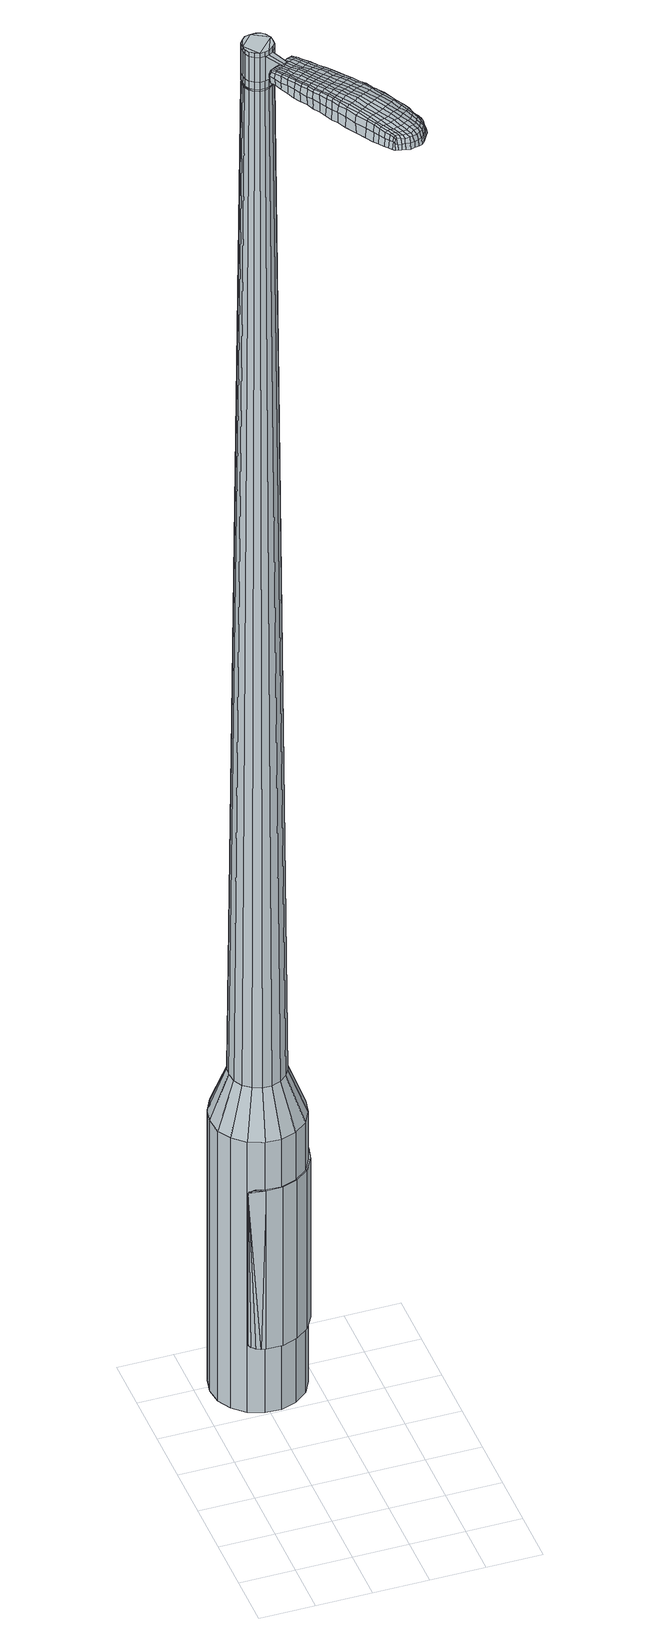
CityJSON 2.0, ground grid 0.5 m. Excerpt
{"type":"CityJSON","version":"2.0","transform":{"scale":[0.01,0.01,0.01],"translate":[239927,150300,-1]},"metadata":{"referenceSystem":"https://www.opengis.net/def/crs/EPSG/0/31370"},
"CityObjects":{
"object1":{"type":"GenericCityObject","attributes":{"cluster":804,"mean_distance_to_centroid":0.321,"new_centroid_x":239927.52,"new_centroid_y":150302.45,"mean_distance_to_camera":10.48,"H1":8.71,"H2":10.06,"Z_final":110.93,"cluster2":-1,"proj_x":239921.03,"proj_y":150306.02,"id_line":88918,"bearing_l":28.82,"distance":7.4,"orientation":"right","G_obj":298.82},"geometry":[{"type":"MultiSurface","lod":"2","boundaries":[[[0,1,2,3]],[[1,4,5,2]],[[4,6,7,5]],[[6,8,9,7]],[[8,10,11,9]],[[10,12,13,11]],[[12,14,15,13]],[[14,16,17,15]],[[16,18,19,17]],[[18,20,21,19]],[[20,22,23,21]],[[22,24,25,23]],[[24,26,27,25]],[[26,28,29,27]],[[28,30,31,29]],[[30,32,33,31]],[[32,34,35,33]],[[34,0,3,35]],[[36,37,38,39]],[[38,40,41,42]],[[41,43,42]],[[42,44,45,46]],[[45,47,46]],[[46,48,49,50]],[[49,51,50]],[[42,46,50,38]],[[50,52,39,38]],[[53,36,39]],[[2,5,7,35]],[[7,9,11,15]],[[11,13,15]],[[15,17,19,23]],[[19,21,23]],[[23,25,27,31]],[[27,29,31]],[[15,23,31,7]],[[31,33,35,7]],[[3,2,35]],[[1,0,54,55]],[[0,34,56,54]],[[34,32,57,56]],[[32,30,58,57]],[[30,28,59,58]],[[28,26,60,59]],[[26,24,61,60]],[[24,22,62,61]],[[22,20,63,62]],[[20,18,64,63]],[[18,16,65,64]],[[16,14,66,65]],[[14,12,67,66]],[[12,10,68,67]],[[10,8,69,68]],[[8,6,70,69]],[[6,4,71,70]],[[4,1,55,71]],[[55,54,72,73]],[[54,56,74,72]],[[56,57,75,74]],[[57,58,76,75]],[[58,59,77,76]],[[59,60,78,77]],[[60,61,79,78]],[[61,62,80,79]],[[62,63,81,80]],[[63,64,82,81]],[[64,65,83,82]],[[65,66,84,83]],[[66,67,85,84]],[[67,68,86,85]],[[68,69,87,86]],[[69,70,88,87]],[[70,71,89,88]],[[71,55,73,89]],[[90,91,92,73]],[[93,94,91,90]],[[95,96,94,93]],[[76,97,96,95]],[[98,99,97,76]],[[100,101,99,98]],[[102,103,101,100]],[[104,105,103,102]],[[81,106,105,104]],[[107,108,106,81]],[[83,109,108,107]],[[110,111,109,83]],[[85,112,111,110]],[[113,114,112,85]],[[115,116,114,113]],[[88,117,116,115]],[[89,118,117,88]],[[73,92,118,89]],[[119,120,121,122]],[[123,119,122,124]],[[125,123,124,126]],[[127,125,126,128]],[[129,127,128,130]],[[131,129,130,132]],[[133,131,132,134]],[[135,133,134,136]],[[137,135,136,138]],[[139,137,138,140]],[[141,139,140,142]],[[143,141,142,144]],[[145,143,144,146]],[[147,145,146,148]],[[149,147,148,150]],[[151,149,150,152]],[[72,90,73]],[[72,74,93,90]],[[74,75,95,93]],[[75,76,95]],[[77,98,76]],[[77,78,100,98]],[[78,79,102,100]],[[79,80,104,102]],[[80,81,104]],[[82,107,81]],[[82,83,107]],[[84,110,83]],[[84,85,110]],[[86,113,85]],[[86,87,115,113]],[[87,88,115]],[[153,92,91]],[[154,116,117]],[[154,155,114,116]],[[155,112,114]],[[156,111,112]],[[156,109,111]],[[157,108,109]],[[157,106,108]],[[158,105,106]],[[158,159,103,105]],[[159,160,101,103]],[[160,161,99,101]],[[161,97,99]],[[162,96,97]],[[162,163,94,96]],[[163,153,91,94]],[[39,52,151,164]],[[92,153,165,152]],[[53,39,164,120]],[[153,163,121,165]],[[36,53,120,119]],[[163,162,122,121]],[[37,36,119,123]],[[162,97,124,122]],[[38,37,123,125]],[[97,161,126,124]],[[40,38,125,127]],[[161,160,128,126]],[[41,40,127,129]],[[160,159,130,128]],[[43,41,129,131]],[[159,158,132,130]],[[42,43,131,133]],[[158,106,134,132]],[[44,42,133,135]],[[106,157,136,134]],[[45,44,135,137]],[[157,109,138,136]],[[47,45,137,139]],[[109,156,140,138]],[[46,47,139,141]],[[156,112,142,140]],[[48,46,141,143]],[[112,155,144,142]],[[49,48,143,145]],[[155,154,146,144]],[[51,49,145,147]],[[154,117,148,146]],[[50,51,147,149]],[[117,118,150,148]],[[52,50,149,151]],[[118,92,152,150]],[[151,152,166,167]],[[152,165,168,166]],[[165,121,169,168]],[[121,120,170,169]],[[120,164,171,170]],[[164,151,167,171]],[[172,173,174,175]],[[176,172,175,177]],[[172,176,178,179]],[[173,172,179,180]],[[181,182,183,184]],[[185,181,184,186]],[[181,185,187,188]],[[182,181,188,189]],[[190,191,192,193]],[[194,190,193,195]],[[190,194,196,197]],[[191,190,197,198]],[[199,200,201,202]],[[203,199,202,204]],[[199,203,205,206]],[[200,199,206,207]],[[208,209,210,211]],[[212,208,211,213]],[[208,212,214,215]],[[209,208,215,216]],[[217,218,219,220]],[[221,217,220,222]],[[217,221,223,224]],[[218,217,224,225]],[[226,227,228,229]],[[218,226,229,219]],[[226,218,225,230]],[[227,226,230,231]],[[232,233,234,235]],[[227,232,235,228]],[[232,227,231,236]],[[233,232,236,237]],[[238,176,177,239]],[[233,238,239,234]],[[238,233,237,240]],[[176,238,240,178]],[[241,242,243,244]],[[245,241,244,246]],[[241,245,247,248]],[[242,241,248,249]],[[250,251,252,253]],[[242,250,253,243]],[[250,242,249,254]],[[251,250,254,255]],[[256,257,258,259]],[[251,256,259,252]],[[256,251,255,260]],[[257,256,260,261]],[[262,263,264,265]],[[257,262,265,258]],[[262,257,261,266]],[[263,262,266,267]],[[268,173,180,269]],[[263,268,269,264]],[[268,263,267,270]],[[173,268,270,174]],[[271,272,273,274]],[[275,271,274,276]],[[271,275,277,278]],[[272,271,278,279]],[[280,281,282,283]],[[272,280,283,273]],[[280,272,279,284]],[[281,280,284,285]],[[286,287,288,289]],[[281,286,289,282]],[[286,281,285,290]],[[287,286,290,291]],[[292,185,186,293]],[[287,292,293,288]],[[292,287,291,294]],[[185,292,294,187]],[[295,296,297,298]],[[299,295,298,300]],[[295,299,301,302]],[[296,295,302,303]],[[304,305,306,307]],[[296,304,307,297]],[[304,296,303,308]],[[305,304,308,309]],[[310,311,312,313]],[[305,310,313,306]],[[310,305,309,314]],[[311,310,314,315]],[[316,317,318,319]],[[311,316,319,312]],[[316,311,315,320]],[[317,316,320,321]],[[322,182,189,323]],[[317,322,323,318]],[[322,317,321,324]],[[182,322,324,183]],[[325,211,210,326]],[[327,325,326,328]],[[325,327,329,330]],[[211,325,330,213]],[[331,327,328,332]],[[333,331,332,334]],[[331,333,335,336]],[[327,331,336,329]],[[337,333,334,338]],[[339,337,338,340]],[[337,339,341,342]],[[333,337,342,335]],[[343,339,340,344]],[[345,343,344,346]],[[343,345,347,348]],[[339,343,348,341]],[[349,345,346,350]],[[200,349,350,201]],[[349,200,207,351]],[[345,349,351,347]],[[352,353,198,197]],[[354,352,197,196]],[[352,354,355,356]],[[353,352,356,357]],[[358,359,357,356]],[[360,358,356,355]],[[358,360,361,362]],[[359,358,362,363]],[[364,365,363,362]],[[366,364,362,361]],[[364,366,367,368]],[[365,364,368,369]],[[370,371,369,368]],[[372,370,368,367]],[[370,372,205,203]],[[371,370,203,204]],[[373,374,375,376]],[[275,373,376,277]],[[373,275,276,377]],[[374,373,377,378]],[[379,194,195,380]],[[374,379,380,375]],[[379,374,378,381]],[[194,379,381,196]],[[382,383,384,385]],[[221,382,385,223]],[[382,221,222,386]],[[383,382,386,387]],[[388,389,390,391]],[[383,388,391,384]],[[388,383,387,392]],[[389,388,392,393]],[[394,191,198,395]],[[389,394,395,390]],[[394,389,393,396]],[[191,394,396,192]],[[397,398,399,400]],[[179,397,400,180]],[[397,179,178,401]],[[398,397,401,402]],[[403,404,405,406]],[[398,403,406,399]],[[403,398,402,407]],[[404,403,407,408]],[[409,202,201,410]],[[404,409,410,405]],[[409,404,408,411]],[[202,409,411,204]],[[412,413,414,415]],[[184,412,415,186]],[[412,184,183,416]],[[413,412,416,417]],[[418,206,205,419]],[[413,418,419,414]],[[418,413,417,420]],[[206,418,420,207]],[[421,422,423,424]],[[299,421,424,301]],[[421,299,300,425]],[[422,421,425,426]],[[427,212,213,428]],[[422,427,428,423]],[[427,422,426,429]],[[212,427,429,214]],[[430,431,432,433]],[[245,430,433,247]],[[430,245,246,434]],[[431,430,434,435]],[[436,437,438,439]],[[431,436,439,432]],[[436,431,435,440]],[[437,436,440,441]],[[442,209,216,443]],[[437,442,443,438]],[[442,437,441,444]],[[209,442,444,210]],[[445,446,435,434]],[[244,445,434,246]],[[445,244,243,447]],[[446,445,447,448]],[[449,450,441,440]],[[446,449,440,435]],[[449,446,448,451]],[[450,449,451,452]],[[453,326,210,444]],[[450,453,444,441]],[[453,450,452,454]],[[326,453,454,328]],[[455,456,457,458]],[[302,455,458,303]],[[455,302,301,424]],[[456,455,424,423]],[[459,330,329,460]],[[456,459,460,457]],[[459,456,423,428]],[[330,459,428,213]],[[461,462,448,447]],[[253,461,447,243]],[[461,253,252,463]],[[462,461,463,464]],[[465,466,452,451]],[[462,465,451,448]],[[465,462,464,467]],[[466,465,467,468]],[[469,332,328,454]],[[466,469,454,452]],[[469,466,468,470]],[[332,469,470,334]],[[471,472,473,474]],[[308,471,474,309]],[[471,308,303,458]],[[472,471,458,457]],[[475,336,335,476]],[[472,475,476,473]],[[475,472,457,460]],[[336,475,460,329]],[[477,478,464,463]],[[259,477,463,252]],[[477,259,258,479]],[[478,477,479,480]],[[481,482,468,467]],[[478,481,467,464]],[[481,478,480,483]],[[482,481,483,484]],[[485,338,334,470]],[[482,485,470,468]],[[485,482,484,486]],[[338,485,486,340]],[[487,488,489,490]],[[314,487,490,315]],[[487,314,309,474]],[[488,487,474,473]],[[491,342,341,492]],[[488,491,492,489]],[[491,488,473,476]],[[342,491,476,335]],[[493,494,480,479]],[[265,493,479,258]],[[493,265,264,495]],[[494,493,495,496]],[[497,498,484,483]],[[494,497,483,480]],[[497,494,496,499]],[[498,497,499,500]],[[501,344,340,486]],[[498,501,486,484]],[[501,498,500,502]],[[344,501,502,346]],[[503,504,505,506]],[[320,503,506,321]],[[503,320,315,490]],[[504,503,490,489]],[[507,348,347,508]],[[504,507,508,505]],[[507,504,489,492]],[[348,507,492,341]],[[509,510,496,495]],[[269,509,495,264]],[[509,269,180,400]],[[510,509,400,399]],[[511,512,500,499]],[[510,511,499,496]],[[511,510,399,406]],[[512,511,406,405]],[[513,350,346,502]],[[512,513,502,500]],[[513,512,405,410]],[[350,513,410,201]],[[514,515,417,416]],[[324,514,416,183]],[[514,324,321,506]],[[515,514,506,505]],[[516,351,207,420]],[[515,516,420,417]],[[516,515,505,508]],[[351,516,508,347]],[[517,518,378,377]],[[274,517,377,276]],[[517,274,273,519]],[[518,517,519,520]],[[521,354,196,381]],[[518,521,381,378]],[[521,518,520,522]],[[354,521,522,355]],[[523,524,525,526]],[[224,523,526,225]],[[523,224,223,385]],[[524,523,385,384]],[[527,528,529,530]],[[524,527,530,525]],[[527,524,384,391]],[[528,527,391,390]],[[531,353,357,532]],[[528,531,532,529]],[[531,528,390,395]],[[353,531,395,198]],[[533,534,520,519]],[[283,533,519,273]],[[533,283,282,535]],[[534,533,535,536]],[[537,360,355,522]],[[534,537,522,520]],[[537,534,536,538]],[[360,537,538,361]],[[539,540,541,542]],[[230,539,542,231]],[[539,230,225,526]],[[540,539,526,525]],[[543,544,545,546]],[[540,543,546,541]],[[543,540,525,530]],[[544,543,530,529]],[[547,359,363,548]],[[544,547,548,545]],[[547,544,529,532]],[[359,547,532,357]],[[549,550,536,535]],[[289,549,535,282]],[[549,289,288,551]],[[550,549,551,552]],[[553,366,361,538]],[[550,553,538,536]],[[553,550,552,554]],[[366,553,554,367]],[[555,556,557,558]],[[236,555,558,237]],[[555,236,231,542]],[[556,555,542,541]],[[559,560,561,562]],[[556,559,562,557]],[[559,556,541,546]],[[560,559,546,545]],[[563,365,369,564]],[[560,563,564,561]],[[563,560,545,548]],[[365,563,548,363]],[[565,566,552,551]],[[293,565,551,288]],[[565,293,186,415]],[[566,565,415,414]],[[567,372,367,554]],[[566,567,554,552]],[[567,566,414,419]],[[372,567,419,205]],[[568,569,402,401]],[[240,568,401,178]],[[568,240,237,558]],[[569,568,558,557]],[[570,571,408,407]],[[569,570,407,402]],[[570,569,557,562]],[[571,570,562,561]],[[572,371,204,411]],[[571,572,411,408]],[[572,571,561,564]],[[371,572,564,369]],[[573,574,575,576]],[[576,575,577,578]],[[579,577,575,580]],[[580,575,574,581]],[[582,583,584,585]],[[585,584,586,587]],[[588,586,584,589]],[[589,584,583,590]],[[591,592,593,594]],[[594,593,595,596]],[[597,595,593,598]],[[598,593,592,599]],[[600,601,602,603]],[[603,602,604,605]],[[606,604,602,607]],[[607,602,601,608]],[[609,610,611,612]],[[612,611,613,614]],[[615,613,611,616]],[[616,611,610,617]],[[618,619,620,621]],[[621,620,622,623]],[[624,622,620,625]],[[625,620,619,626]],[[627,628,629,630]],[[630,629,619,618]],[[626,619,629,631]],[[631,629,628,632]],[[633,634,635,636]],[[636,635,628,627]],[[632,628,635,637]],[[637,635,634,638]],[[578,577,639,640]],[[640,639,634,633]],[[638,634,639,641]],[[641,639,577,579]],[[642,643,644,645]],[[645,644,646,647]],[[648,646,644,649]],[[649,644,643,650]],[[651,652,653,654]],[[654,653,643,642]],[[650,643,653,655]],[[655,653,652,656]],[[657,658,659,660]],[[660,659,652,651]],[[656,652,659,661]],[[661,659,658,662]],[[663,664,665,666]],[[666,665,658,657]],[[662,658,665,667]],[[667,665,664,668]],[[581,574,669,670]],[[670,669,664,663]],[[668,664,669,671]],[[671,669,574,573]],[[672,673,674,675]],[[675,674,676,677]],[[678,676,674,679]],[[679,674,673,680]],[[681,682,683,684]],[[684,683,673,672]],[[680,673,683,685]],[[685,683,682,686]],[[687,688,689,690]],[[690,689,682,681]],[[686,682,689,691]],[[691,689,688,692]],[[587,586,693,694]],[[694,693,688,687]],[[692,688,693,695]],[[695,693,586,588]],[[696,697,698,699]],[[699,698,700,701]],[[702,700,698,703]],[[703,698,697,704]],[[705,706,707,708]],[[708,707,697,696]],[[704,697,707,709]],[[709,707,706,710]],[[711,712,713,714]],[[714,713,706,705]],[[710,706,713,715]],[[715,713,712,716]],[[717,718,719,720]],[[720,719,712,711]],[[716,712,719,721]],[[721,719,718,722]],[[590,583,723,724]],[[724,723,718,717]],[[722,718,723,725]],[[725,723,583,582]],[[609,612,726,727]],[[727,726,728,729]],[[730,728,726,731]],[[731,726,612,614]],[[729,728,732,733]],[[733,732,734,735]],[[736,734,732,737]],[[737,732,728,730]],[[735,734,738,739]],[[739,738,740,741]],[[742,740,738,743]],[[743,738,734,736]],[[741,740,744,745]],[[745,744,746,747]],[[748,746,744,749]],[[749,744,740,742]],[[747,746,750,751]],[[751,750,601,600]],[[608,601,750,752]],[[752,750,746,748]],[[599,753,754,598]],[[598,754,755,597]],[[756,755,754,757]],[[757,754,753,758]],[[758,759,760,757]],[[757,760,761,756]],[[762,761,760,763]],[[763,760,759,764]],[[764,765,766,763]],[[763,766,767,762]],[[768,767,766,769]],[[769,766,765,770]],[[770,771,772,769]],[[769,772,773,768]],[[606,773,772,604]],[[604,772,771,605]],[[774,775,776,777]],[[777,776,676,678]],[[677,676,776,778]],[[778,776,775,779]],[[596,595,780,781]],[[781,780,775,774]],[[779,775,780,782]],[[782,780,595,597]],[[783,784,785,786]],[[786,785,622,624]],[[623,622,785,787]],[[787,785,784,788]],[[789,790,791,792]],[[792,791,784,783]],[[788,784,791,793]],[[793,791,790,794]],[[599,592,795,796]],[[796,795,790,789]],[[794,790,795,797]],[[797,795,592,591]],[[798,799,800,801]],[[801,800,580,581]],[[579,580,800,802]],[[802,800,799,803]],[[804,805,806,807]],[[807,806,799,798]],[[803,799,806,808]],[[808,806,805,809]],[[600,603,810,811]],[[811,810,805,804]],[[809,805,810,812]],[[812,810,603,605]],[[813,814,815,816]],[[816,815,585,587]],[[582,585,815,817]],[[817,815,814,818]],[[606,607,819,820]],[[820,819,814,813]],[[818,814,819,821]],[[821,819,607,608]],[[822,823,700,824]],[[824,700,702]],[[701,700,825]],[[825,700,823,826]],[[614,613,827,828]],[[828,827,823,822]],[[826,823,827,829]],[[829,827,613,615]],[[830,646,831]],[[831,646,648]],[[647,646,832]],[[832,646,830,833]],[[834,835,836,837]],[[837,836,830,831]],[[833,830,836,838]],[[838,836,835,839]],[[617,610,840,841]],[[841,840,835,834]],[[839,835,840,842]],[[842,840,610,609]],[[833,843,844,832]],[[832,844,645,647]],[[642,645,844,845]],[[845,844,843,846]],[[839,847,848,838]],[[838,848,843,833]],[[846,843,848,849]],[[849,848,847,850]],[[609,727,851,842]],[[842,851,847,839]],[[850,847,851,852]],[[852,851,727,729]],[[853,854,855]],[[855,854,703,704]],[[702,703,854,824]],[[824,854,853,822]],[[730,731,856,857]],[[857,856,853,855]],[[822,853,856,828]],[[828,856,731,614]],[[846,858,845]],[[845,858,654,642]],[[651,654,858,859]],[[859,858,860]],[[850,861,862,849]],[[849,862,858,846]],[[860,858,862,863]],[[863,862,861,864]],[[729,733,865,852]],[[852,865,861,850]],[[864,861,865,866]],[[866,865,733,735]],[[867,868,869,870]],[[870,869,709,710]],[[704,709,869,855]],[[869,868,855]],[[736,737,871,872]],[[872,871,868,867]],[[855,868,871,857]],[[857,871,737,730]],[[860,873,874,859]],[[859,874,660,651]],[[657,660,874,875]],[[875,874,873,876]],[[864,877,878,863]],[[863,878,873,860]],[[876,873,878,879]],[[879,878,877,880]],[[735,739,881,866]],[[866,881,877,864]],[[880,877,881,882]],[[882,881,739,741]],[[883,884,885,886]],[[886,885,715,716]],[[710,715,885,870]],[[870,885,884,867]],[[742,743,887,888]],[[888,887,884,883]],[[867,884,887,872]],[[872,887,743,736]],[[876,889,890,875]],[[875,890,666,657]],[[663,666,890,891]],[[891,890,889,892]],[[880,893,894,879]],[[879,894,889,876]],[[892,889,894,895]],[[895,894,893,896]],[[741,745,897,882]],[[882,897,893,880]],[[896,893,897,898]],[[898,897,745,747]],[[899,900,901,902]],[[902,901,721,722]],[[716,721,901,886]],[[886,901,900,883]],[[748,749,903,904]],[[904,903,900,899]],[[883,900,903,888]],[[888,903,749,742]],[[892,905,906,891]],[[891,906,670,663]],[[581,670,906,801]],[[801,906,905,798]],[[896,907,908,895]],[[895,908,905,892]],[[798,905,908,807]],[[807,908,907,804]],[[747,751,909,898]],[[898,909,907,896]],[[804,907,909,811]],[[811,909,751,600]],[[818,910,911,817]],[[817,911,725,582]],[[722,725,911,902]],[[902,911,910,899]],[[608,752,912,821]],[[821,912,910,818]],[[899,910,912,904]],[[904,912,752,748]],[[779,913,914,778]],[[778,914,675,677]],[[672,675,914,915]],[[915,914,913,916]],[[597,755,917,782]],[[782,917,913,779]],[[916,913,917,918]],[[918,917,755,756]],[[919,920,921,922]],[[922,921,625,626]],[[624,625,921,786]],[[786,921,920,783]],[[923,924,925,926]],[[926,925,920,919]],[[783,920,925,792]],[[792,925,924,789]],[[758,753,927,928]],[[928,927,924,923]],[[789,924,927,796]],[[796,927,753,599]],[[916,929,930,915]],[[915,930,684,672]],[[681,684,930,931]],[[931,930,929,932]],[[756,761,933,918]],[[918,933,929,916]],[[932,929,933,934]],[[934,933,761,762]],[[935,936,937,938]],[[938,937,631,632]],[[626,631,937,922]],[[922,937,936,919]],[[939,940,941,942]],[[942,941,936,935]],[[919,936,941,926]],[[926,941,940,923]],[[764,759,943,944]],[[944,943,940,939]],[[923,940,943,928]],[[928,943,759,758]],[[932,945,946,931]],[[931,946,690,681]],[[687,690,946,947]],[[947,946,945,948]],[[762,767,949,934]],[[934,949,945,932]],[[948,945,949,950]],[[950,949,767,768]],[[951,952,953,954]],[[954,953,637,638]],[[632,637,953,938]],[[938,953,952,935]],[[955,956,957,958]],[[958,957,952,951]],[[935,952,957,942]],[[942,957,956,939]],[[770,765,959,960]],[[960,959,956,955]],[[939,956,959,944]],[[944,959,765,764]],[[948,961,962,947]],[[947,962,694,687]],[[587,694,962,816]],[[816,962,961,813]],[[768,773,963,950]],[[950,963,961,948]],[[813,961,963,820]],[[820,963,773,606]],[[803,964,965,802]],[[802,965,641,579]],[[638,641,965,954]],[[954,965,964,951]],[[809,966,967,808]],[[808,967,964,803]],[[951,964,967,958]],[[958,967,966,955]],[[605,771,968,812]],[[812,968,966,809]],[[955,966,968,960]],[[960,968,771,770]],[[573,576,175,174]],[[576,578,177,175]],[[588,589,188,187]],[[589,590,189,188]],[[591,594,193,192]],[[594,596,195,193]],[[615,616,215,214]],[[616,617,216,215]],[[618,621,220,219]],[[621,623,222,220]],[[627,630,229,228]],[[630,618,219,229]],[[633,636,235,234]],[[636,627,228,235]],[[578,640,239,177]],[[640,633,234,239]],[[648,649,248,247]],[[649,650,249,248]],[[650,655,254,249]],[[655,656,255,254]],[[656,661,260,255]],[[661,662,261,260]],[[662,667,266,261]],[[667,668,267,266]],[[668,671,270,267]],[[671,573,174,270]],[[678,679,278,277]],[[679,680,279,278]],[[680,685,284,279]],[[685,686,285,284]],[[686,691,290,285]],[[691,692,291,290]],[[692,695,294,291]],[[695,588,187,294]],[[696,699,298,297]],[[699,701,300,298]],[[705,708,307,306]],[[708,696,297,307]],[[711,714,313,312]],[[714,705,306,313]],[[717,720,319,318]],[[720,711,312,319]],[[590,724,323,189]],[[724,717,318,323]],[[774,777,376,375]],[[777,678,277,376]],[[596,781,380,195]],[[781,774,375,380]],[[623,787,386,222]],[[787,788,387,386]],[[788,793,392,387]],[[793,794,393,392]],[[794,797,396,393]],[[797,591,192,396]],[[701,825,425,300]],[[825,826,426,425]],[[826,829,429,426]],[[829,615,214,429]],[[831,433,432]],[[831,648,247,433]],[[834,837,439,438]],[[837,831,432,439]],[[617,841,443,216]],[[841,834,438,443]],[[969,970,971,972]],[[973,974,972,971]],[[975,976,977,978]],[[979,980,981,982]],[[970,983,984,971]],[[985,973,971,984]],[[986,975,978,987]],[[988,989,980,979]],[[983,990,991,984]],[[991,992,985,984]],[[993,986,987,994]],[[995,989,988,996]],[[990,997,998,991]],[[998,999,992,991]],[[1000,993,994,1001]],[[1002,995,996,1003]],[[1004,1005,1006,1007]],[[1008,1009,1005,1004]],[[1008,1010,1011,1009]],[[1010,1012,1013,1011]],[[1014,1015,1016,1017]],[[1018,1019,1015,1014]],[[1020,1021,1019,1018]],[[1022,1023,1021,1020]],[[1017,1006,1005,1014]],[[1014,1005,1009,1018]],[[1009,1011,1020,1018]],[[1011,1013,1022,1020]],[[978,977,974,973]],[[987,978,973,985]],[[992,994,987,985]],[[999,1001,994,992]],[[979,982,976,975]],[[988,979,975,986]],[[996,988,986,993]],[[1003,996,993,1000]],[[980,1004,1007,981]],[[989,1008,1004,980]],[[1010,1008,989,995]],[[1012,1010,995,1002]],[[1024,1025,1026,1027]],[[1026,1028,1029,1030]],[[1026,1030,1031,1032]],[[1026,1032,1027]],[[1033,1024,1027,1034]],[[1035,1034,1027,1036]],[[1037,1036,1027]],[[1038,1026,1025,1039]],[[1040,1038,1039,1041]],[[1042,1040,1041,1043]],[[1044,1042,1043,1045]],[[1046,1044,1045,1047]],[[1047,1048,1049,1050]],[[1047,1050,1051,1052]],[[1047,1052,1053,1054]],[[1053,1055,1056,1057]],[[1053,1057,1058,1059]],[[1053,1059,1054]],[[1047,1054,1046]],[[1060,1061,1025,1024]],[[1062,1063,1028,1026]],[[1064,1065,1037,1027]],[[1061,1066,1039,1025]],[[1067,1062,1026,1038]],[[1066,1068,1041,1039]],[[1069,1067,1038,1040]],[[1068,1070,1043,1041]],[[1071,1069,1040,1042]],[[1070,1072,1045,1043]],[[1073,1071,1042,1044]],[[1072,1074,1047,1045]],[[1075,1073,1044,1046]],[[1074,1076,1048,1047]],[[1077,1078,1055,1053]],[[1079,1075,1046,1054]],[[1049,1048,1076,1080]],[[1050,1049,1080,1081]],[[1051,1050,1081,1082]],[[1052,1051,1082,1083]],[[1053,1052,1083,1077]],[[1084,1060,1024,1033]],[[1085,1084,1033,1034]],[[1086,1085,1034,1035]],[[1087,1086,1035,1036]],[[1065,1087,1036,1037]],[[1029,1028,1063,1088]],[[1056,1055,1078,1089]],[[1030,1029,1088,1090]],[[1031,1030,1090,1091]],[[1032,1031,1091,1092]],[[1027,1032,1092,1064]],[[1057,1056,1089,1093]],[[1058,1057,1093,1094]],[[1059,1058,1094,1095]],[[1054,1059,1095,1079]]]}]}
},
"vertices":[
[74,207,384],[60,202,384],[60,202,96],[74,207,96],[46,203,384],[46,203,96],[32,208,384],[32,208,96],[21,218,384],[21,218,96],[14,230,384],[14,230,96],[12,245,384],[12,245,96],[15,259,384],[15,259,96],[22,272,384],[22,272,96],[34,281,384],[34,281,96],[47,286,384],[47,286,96],[62,286,384],[62,286,96],[76,280,384],[76,280,96],[87,271,384],[87,271,96],[94,258,384],[94,258,96],[96,243,384],[96,243,96],[93,229,384],[93,229,96],[86,216,384],[86,216,96],[67,239,1524],[67,244,1524],[67,248,1524],[60,232,1524],[64,253,1524],[61,256,1524],[52,257,1524],[57,257,1524],[47,256,1524],[44,253,1524],[41,244,1524],[41,249,1524],[41,240,1524],[43,236,1524],[51,231,1524],[47,233,1524],[56,231,1524],[64,235,1524],[66,222,429],[58,219,429],[73,228,429],[77,235,429],[79,244,429],[78,252,429],[74,260,429],[67,266,429],[59,269,429],[50,269,429],[42,266,429],[35,261,429],[30,253,429],[29,245,429],[30,236,429],[34,228,429],[41,223,429],[49,219,429],[60,232,1483],[56,231,1483],[64,235,1483],[67,239,1483],[67,244,1483],[67,248,1483],[64,253,1483],[61,256,1483],[57,257,1483],[52,257,1483],[47,256,1483],[44,253,1483],[41,249,1483],[41,244,1483],[41,240,1483],[43,236,1483],[47,233,1483],[51,231,1483],[60,233,1483],[60,233,1485],[56,231,1485],[64,236,1483],[64,236,1485],[66,239,1483],[66,239,1485],[67,244,1485],[66,248,1483],[66,248,1485],[64,252,1483],[64,252,1485],[61,255,1483],[61,255,1485],[56,257,1483],[56,257,1485],[52,257,1485],[48,255,1483],[48,255,1485],[44,253,1485],[42,249,1483],[42,249,1485],[41,244,1485],[42,240,1483],[42,240,1485],[44,236,1483],[44,236,1485],[47,233,1485],[51,231,1485],[67,239,1519],[64,235,1519],[64,235,1493],[67,239,1493],[67,244,1519],[67,244,1493],[67,248,1519],[67,248,1493],[64,253,1519],[64,253,1493],[61,256,1519],[61,256,1493],[57,257,1519],[57,257,1493],[52,257,1519],[52,257,1493],[47,256,1519],[47,256,1493],[44,253,1519],[44,253,1493],[41,249,1519],[41,249,1493],[41,244,1519],[41,244,1493],[41,240,1519],[41,240,1493],[43,236,1519],[43,236,1493],[47,233,1519],[47,233,1493],[51,231,1519],[51,231,1493],[56,231,1519],[56,231,1493],[60,232,1485],[43,236,1485],[41,240,1485],[41,249,1485],[47,256,1485],[57,257,1485],[61,256,1485],[64,253,1485],[67,248,1485],[67,239,1485],[64,235,1485],[60,232,1519],[60,232,1493],[67,214,1513],[67,214,1518],[69,216,1513],[72,218,1513],[72,218,1518],[69,216,1518],[88,142,1519],[85,148,1518],[84,146,1509],[87,140,1510],[92,134,1519],[91,132,1510],[93,136,1526],[89,143,1525],[86,150,1525],[122,160,1519],[118,166,1518],[116,166,1525],[120,160,1525],[126,153,1519],[125,153,1526],[128,152,1510],[124,160,1510],[120,166,1509],[142,87,1519],[139,86,1519],[139,85,1513],[142,86,1513],[145,90,1519],[145,89,1513],[144,91,1524],[141,89,1524],[138,87,1524],[106,152,1530],[103,159,1529],[100,157,1529],[103,151,1530],[111,144,1531],[108,142,1531],[114,146,1530],[109,154,1530],[106,160,1529],[67,223,1512],[65,221,1512],[65,220,1517],[68,222,1517],[70,224,1512],[70,223,1517],[70,224,1506],[68,222,1506],[65,221,1506],[118,90,1519],[116,93,1519],[115,92,1512],[117,89,1512],[119,89,1518],[119,87,1512],[120,90,1522],[119,91,1523],[117,94,1524],[113,97,1519],[110,102,1519],[109,100,1512],[112,95,1512],[114,98,1524],[111,103,1525],[107,107,1519],[103,114,1519],[102,112,1511],[106,105,1511],[108,108,1526],[104,115,1526],[97,124,1519],[97,122,1510],[98,125,1526],[56,208,1513],[59,201,1513],[60,203,1518],[57,209,1517],[54,214,1512],[55,213,1516],[54,212,1506],[56,207,1507],[59,200,1507],[63,195,1514],[66,188,1515],[67,189,1520],[63,196,1519],[62,193,1507],[65,186,1507],[69,181,1515],[72,174,1516],[73,176,1522],[70,182,1521],[68,179,1508],[72,173,1508],[75,168,1517],[79,161,1517],[79,163,1524],[76,169,1523],[75,166,1508],[78,159,1509],[82,154,1518],[83,156,1524],[81,153,1509],[149,107,1519],[148,110,1519],[147,110,1524],[148,107,1523],[150,105,1518],[149,105,1522],[152,104,1512],[151,107,1512],[150,110,1512],[146,115,1519],[144,120,1519],[143,120,1525],[145,114,1524],[148,114,1512],[146,119,1512],[141,125,1519],[138,132,1519],[136,132,1526],[140,125,1526],[143,125,1511],[140,132,1511],[132,142,1519],[130,142,1526],[134,142,1510],[83,223,1513],[87,216,1513],[88,216,1507],[84,222,1507],[80,227,1512],[81,227,1506],[79,226,1516],[82,223,1517],[85,216,1518],[91,210,1514],[95,204,1515],[97,203,1507],[92,210,1507],[89,210,1519],[93,204,1520],[99,197,1515],[103,191,1516],[105,191,1508],[101,197,1508],[97,197,1521],[101,191,1522],[107,185,1517],[111,178,1517],[113,178,1509],[109,184,1508],[105,185,1523],[109,179,1524],[114,172,1518],[116,172,1509],[113,172,1524],[70,217,1519],[68,216,1519],[74,210,1520],[71,209,1520],[76,212,1520],[73,218,1519],[77,204,1522],[75,203,1522],[81,197,1523],[79,196,1523],[84,199,1523],[80,205,1521],[85,191,1524],[82,190,1524],[88,184,1525],[86,183,1525],[91,186,1525],[87,192,1524],[92,178,1526],[89,176,1526],[95,171,1527],[93,170,1527],[98,173,1527],[95,180,1526],[99,165,1528],[96,164,1528],[102,167,1528],[140,91,1527],[136,90,1527],[143,94,1526],[141,98,1527],[138,95,1528],[134,94,1528],[135,101,1529],[131,99,1529],[138,103,1528],[134,110,1530],[131,107,1530],[128,105,1530],[127,114,1531],[124,112,1531],[131,116,1530],[126,124,1531],[123,122,1531],[120,120,1531],[117,133,1531],[114,131,1531],[120,135,1531],[150,102,1518],[150,99,1519],[151,99,1513],[152,102,1513],[149,103,1523],[148,100,1523],[148,95,1519],[148,94,1513],[147,96,1524],[121,87,1518],[124,86,1518],[124,88,1523],[121,89,1523],[121,86,1513],[124,85,1513],[127,85,1519],[131,84,1519],[131,86,1524],[127,86,1523],[127,84,1513],[131,83,1513],[135,85,1519],[134,86,1524],[135,84,1513],[90,144,1528],[92,145,1528],[89,151,1528],[87,151,1527],[94,136,1528],[96,137,1529],[94,146,1529],[97,148,1530],[94,154,1529],[91,153,1528],[99,138,1529],[102,139,1530],[100,149,1530],[97,156,1529],[105,141,1531],[119,160,1528],[117,158,1529],[121,151,1529],[123,152,1528],[115,166,1527],[113,164,1528],[113,156,1529],[118,148,1530],[110,163,1528],[78,228,1512],[76,228,1512],[76,226,1517],[78,227,1517],[79,228,1506],[77,227,1506],[73,226,1512],[73,225,1517],[74,225,1506],[54,216,1512],[56,217,1512],[55,215,1506],[54,215,1506],[55,215,1517],[57,216,1517],[58,218,1512],[60,219,1512],[60,218,1506],[58,217,1506],[59,217,1517],[61,218,1517],[62,220,1512],[63,219,1506],[63,219,1517],[58,210,1519],[59,211,1519],[61,203,1520],[63,204,1520],[61,212,1519],[63,213,1519],[65,205,1520],[67,207,1520],[66,214,1519],[69,208,1520],[80,222,1519],[79,221,1519],[82,215,1520],[84,216,1520],[76,220,1519],[80,214,1520],[64,197,1521],[66,198,1521],[68,190,1522],[69,191,1522],[68,199,1521],[70,200,1521],[71,192,1522],[74,193,1523],[73,201,1522],[76,195,1523],[88,210,1521],[86,209,1521],[90,202,1522],[92,203,1522],[83,207,1521],[87,201,1522],[71,183,1523],[72,184,1523],[74,177,1524],[76,178,1524],[75,185,1523],[77,187,1524],[78,179,1525],[81,180,1525],[80,188,1524],[83,182,1525],[96,197,1523],[94,196,1523],[98,190,1524],[100,191,1524],[91,194,1524],[95,188,1525],[77,170,1525],[79,171,1525],[81,164,1526],[82,164,1526],[81,172,1526],[84,174,1526],[85,166,1527],[87,167,1527],[87,175,1526],[90,169,1527],[104,184,1525],[102,183,1525],[105,177,1526],[107,178,1526],[98,181,1526],[102,175,1527],[84,157,1527],[86,158,1527],[88,159,1527],[91,161,1528],[93,162,1528],[111,172,1527],[109,171,1527],[106,169,1528],[148,105,1525],[147,102,1525],[146,108,1526],[146,106,1526],[145,98,1526],[143,102,1527],[120,91,1525],[123,90,1525],[121,93,1526],[118,94,1525],[126,89,1525],[129,88,1526],[127,92,1527],[124,92,1526],[133,88,1526],[131,92,1527],[144,113,1526],[143,111,1527],[142,119,1527],[140,116,1528],[141,107,1528],[138,113,1529],[116,98,1526],[118,97,1527],[114,103,1528],[112,103,1527],[121,97,1527],[124,97,1528],[121,103,1529],[117,103,1528],[128,98,1528],[124,104,1530],[139,124,1528],[137,122,1529],[135,131,1528],[133,130,1529],[134,119,1529],[130,127,1530],[109,108,1528],[111,108,1528],[107,116,1529],[105,115,1528],[114,109,1529],[117,109,1530],[113,117,1530],[110,116,1530],[121,110,1530],[116,118,1531],[129,142,1529],[127,140,1529],[124,138,1530],[100,126,1528],[102,126,1529],[104,127,1530],[107,128,1530],[110,130,1531],[86,147,1509],[87,149,1518],[90,142,1518],[89,141,1509],[94,135,1519],[93,133,1510],[95,136,1525],[91,144,1525],[88,150,1525],[115,165,1525],[117,165,1518],[120,159,1518],[118,159,1525],[125,152,1519],[123,152,1525],[127,151,1510],[122,159,1509],[119,165,1509],[138,87,1513],[138,88,1519],[141,89,1519],[141,88,1513],[143,92,1519],[144,91,1513],[143,93,1524],[140,90,1524],[137,89,1524],[100,157,1528],[103,158,1528],[106,152,1529],[103,150,1529],[111,144,1529],[108,142,1529],[114,146,1529],[109,154,1529],[106,160,1528],[66,219,1516],[66,219,1512],[68,221,1512],[68,220,1516],[71,222,1512],[71,221,1516],[71,222,1506],[69,220,1506],[66,219,1506],[117,93,1512],[117,94,1519],[119,92,1518],[118,90,1512],[121,90,1518],[120,89,1512],[121,91,1522],[120,93,1523],[118,95,1523],[111,101,1512],[112,103,1519],[115,98,1519],[114,97,1512],[116,99,1524],[112,104,1525],[104,113,1511],[105,115,1519],[109,108,1519],[108,106,1511],[109,109,1525],[106,116,1526],[99,125,1519],[99,123,1510],[100,126,1526],[62,203,1518],[61,202,1513],[58,209,1513],[59,210,1517],[56,214,1512],[57,213,1515],[56,212,1506],[58,208,1506],[61,201,1507],[68,190,1520],[68,189,1514],[64,195,1514],[65,197,1519],[64,194,1507],[67,187,1507],[75,176,1522],[74,175,1516],[71,182,1515],[72,183,1521],[70,180,1508],[73,173,1508],[81,163,1523],[80,162,1517],[77,168,1516],[78,170,1522],[77,167,1508],[80,160,1508],[84,155,1517],[84,157,1524],[83,153,1509],[145,109,1523],[146,109,1519],[148,106,1518],[146,106,1523],[148,104,1518],[147,105,1522],[150,104,1512],[149,106,1512],[148,109,1512],[141,119,1525],[142,119,1519],[145,114,1519],[143,114,1524],[146,114,1512],[144,119,1512],[134,131,1526],[136,131,1519],[140,124,1519],[138,124,1525],[141,124,1511],[138,131,1511],[130,141,1519],[129,141,1526],[132,141,1510],[87,215,1507],[85,215,1513],[81,222,1513],[83,221,1506],[78,226,1512],[80,225,1506],[78,225,1515],[80,221,1517],[84,215,1518],[95,202,1507],[93,202,1514],[89,209,1514],[91,209,1507],[88,209,1519],[92,203,1520],[103,190,1508],[101,190,1516],[97,196,1515],[99,196,1508],[96,196,1521],[100,190,1522],[111,177,1508],[109,177,1517],[105,184,1516],[107,183,1508],[103,184,1522],[107,177,1523],[113,171,1517],[115,171,1509],[111,171,1524],[71,216,1518],[68,215,1518],[74,210,1519],[72,209,1519],[77,211,1519],[73,217,1518],[78,203,1520],[75,202,1520],[81,197,1521],[79,196,1521],[84,198,1521],[80,205,1520],[85,190,1523],[82,189,1523],[88,184,1524],[86,183,1524],[91,185,1524],[88,192,1523],[92,177,1525],[90,176,1525],[96,171,1526],[93,170,1526],[98,173,1526],[95,179,1525],[99,165,1527],[97,163,1527],[102,166,1527],[136,91,1526],[139,92,1526],[142,95,1525],[140,98,1526],[137,96,1526],[134,94,1526],[131,100,1528],[134,101,1528],[137,104,1527],[134,110,1528],[131,108,1529],[128,106,1529],[124,112,1530],[127,114,1530],[130,116,1529],[126,124,1530],[123,122,1530],[120,120,1530],[114,131,1530],[117,133,1530],[120,135,1530],[149,100,1513],[148,100,1518],[148,103,1518],[150,102,1512],[147,103,1523],[146,101,1523],[146,96,1519],[147,95,1513],[145,97,1523],[124,89,1523],[124,88,1518],[122,89,1518],[122,90,1523],[122,88,1512],[124,87,1512],[131,88,1523],[131,86,1519],[128,87,1519],[127,88,1523],[127,86,1513],[131,86,1513],[135,87,1519],[134,88,1524],[135,86,1513],[89,151,1527],[93,145,1527],[91,145,1527],[88,151,1526],[95,137,1527],[97,137,1528],[95,154,1528],[98,147,1528],[95,146,1528],[92,152,1527],[99,138,1528],[102,140,1529],[101,149,1529],[97,155,1528],[105,141,1529],[121,150,1528],[116,158,1527],[118,159,1527],[122,151,1527],[114,165,1526],[113,164,1527],[113,156,1528],[117,148,1528],[109,162,1527],[77,224,1516],[77,226,1512],[78,225,1516],[79,226,1506],[78,225,1506],[74,224,1512],[74,223,1516],[75,223,1506],[57,215,1512],[56,213,1506],[57,214,1516],[58,214,1516],[61,216,1506],[61,217,1512],[59,216,1512],[59,215,1506],[60,215,1516],[62,216,1516],[63,218,1512],[64,217,1506],[64,218,1516],[60,210,1518],[59,210,1518],[62,204,1519],[63,204,1519],[64,212,1518],[62,211,1518],[65,205,1519],[67,206,1519],[66,214,1518],[70,207,1519],[79,221,1518],[80,221,1518],[83,215,1519],[76,219,1518],[80,213,1519],[66,197,1520],[69,190,1521],[70,191,1521],[71,200,1520],[68,198,1520],[72,192,1521],[74,193,1521],[73,201,1520],[77,194,1521],[90,202,1521],[86,208,1520],[87,209,1520],[91,202,1521],[83,207,1520],[87,200,1521],[73,184,1522],[72,184,1522],[75,177,1523],[76,177,1523],[78,186,1522],[75,185,1522],[79,178,1523],[81,180,1524],[80,188,1523],[84,181,1524],[98,189,1523],[94,195,1522],[95,196,1522],[99,190,1523],[91,194,1522],[95,187,1523],[80,171,1524],[79,170,1524],[82,164,1525],[83,164,1525],[84,173,1525],[82,172,1524],[85,165,1525],[88,167,1526],[87,175,1525],[90,168,1526],[105,176,1525],[102,183,1524],[103,183,1524],[106,177,1525],[98,181,1524],[102,175,1525],[86,158,1526],[85,157,1526],[91,160,1527],[89,159,1526],[94,162,1527],[109,170,1526],[110,171,1526],[106,168,1526],[146,103,1524],[146,105,1524],[145,108,1525],[144,106,1525],[144,99,1525],[142,102,1525],[121,94,1525],[123,91,1524],[121,92,1524],[119,95,1525],[127,93,1526],[130,90,1525],[126,90,1524],[124,93,1525],[133,90,1525],[131,93,1526],[142,111,1526],[143,113,1526],[140,118,1526],[139,116,1527],[140,107,1526],[137,113,1527],[115,104,1527],[118,98,1526],[117,99,1526],[113,104,1526],[121,104,1528],[124,98,1527],[121,98,1526],[118,104,1527],[128,99,1527],[124,105,1528],[136,122,1527],[137,124,1527],[134,131,1527],[133,129,1528],[134,119,1528],[130,127,1529],[108,116,1528],[112,109,1527],[110,109,1527],[106,116,1527],[114,118,1529],[118,110,1529],[115,109,1528],[111,117,1528],[121,111,1529],[117,119,1530],[127,140,1528],[128,141,1528],[124,137,1529],[102,127,1528],[101,126,1528],[108,129,1529],[105,127,1529],[111,130,1530],[55,213,1508],[61,216,1508],[76,187,1509],[69,183,1509],[86,168,1510],[78,164,1510],[104,133,1512],[96,128,1512],[87,144,1511],[96,149,1511],[113,117,1513],[120,105,1514],[112,101,1514],[105,112,1513],[67,219,1508],[83,191,1509],[93,172,1510],[112,137,1512],[104,153,1511],[121,121,1513],[128,110,1514],[73,223,1508],[90,195,1509],[101,176,1510],[121,142,1512],[112,158,1511],[135,114,1514],[129,126,1513],[79,226,1508],[97,198,1509],[108,180,1510],[129,146,1512],[120,162,1511],[143,118,1514],[137,130,1513],[127,94,1514],[130,90,1514],[124,87,1514],[119,90,1514],[134,98,1514],[136,94,1514],[141,102,1514],[143,97,1514],[149,106,1514],[149,101,1514],[135,88,1515],[139,86,1515],[138,86,1515],[131,85,1515],[139,90,1515],[140,87,1515],[142,92,1515],[141,87,1515],[146,94,1515],[142,88,1515],[97,246,334],[98,242,334],[98,242,165],[96,256,171],[97,246,165],[97,250,165],[96,253,166],[96,255,167],[96,256,169],[97,250,334],[96,253,333],[96,255,332],[96,256,331],[96,256,328],[95,228,165],[95,228,334],[87,215,165],[87,215,334],[75,206,165],[75,206,334],[61,201,165],[61,201,334],[46,201,165],[46,201,334],[42,202,334],[38,204,334],[36,205,333],[34,205,332],[32,206,331],[32,206,328],[42,202,165],[32,206,171],[32,206,169],[34,205,167],[36,205,166],[38,204,165],[94,246,334],[95,242,334],[95,242,165],[94,246,165],[93,256,171],[93,256,328],[92,229,334],[92,229,165],[84,217,334],[84,217,165],[74,208,334],[74,208,165],[60,204,334],[60,204,165],[46,204,334],[46,204,165],[43,205,334],[33,209,328],[33,209,171],[43,205,165],[39,206,334],[37,207,333],[35,208,332],[34,208,331],[94,249,334],[93,252,333],[93,254,332],[93,256,331],[94,249,165],[34,208,169],[93,252,166],[93,254,167],[93,256,169],[35,208,167],[37,207,166],[39,206,165]
]}
